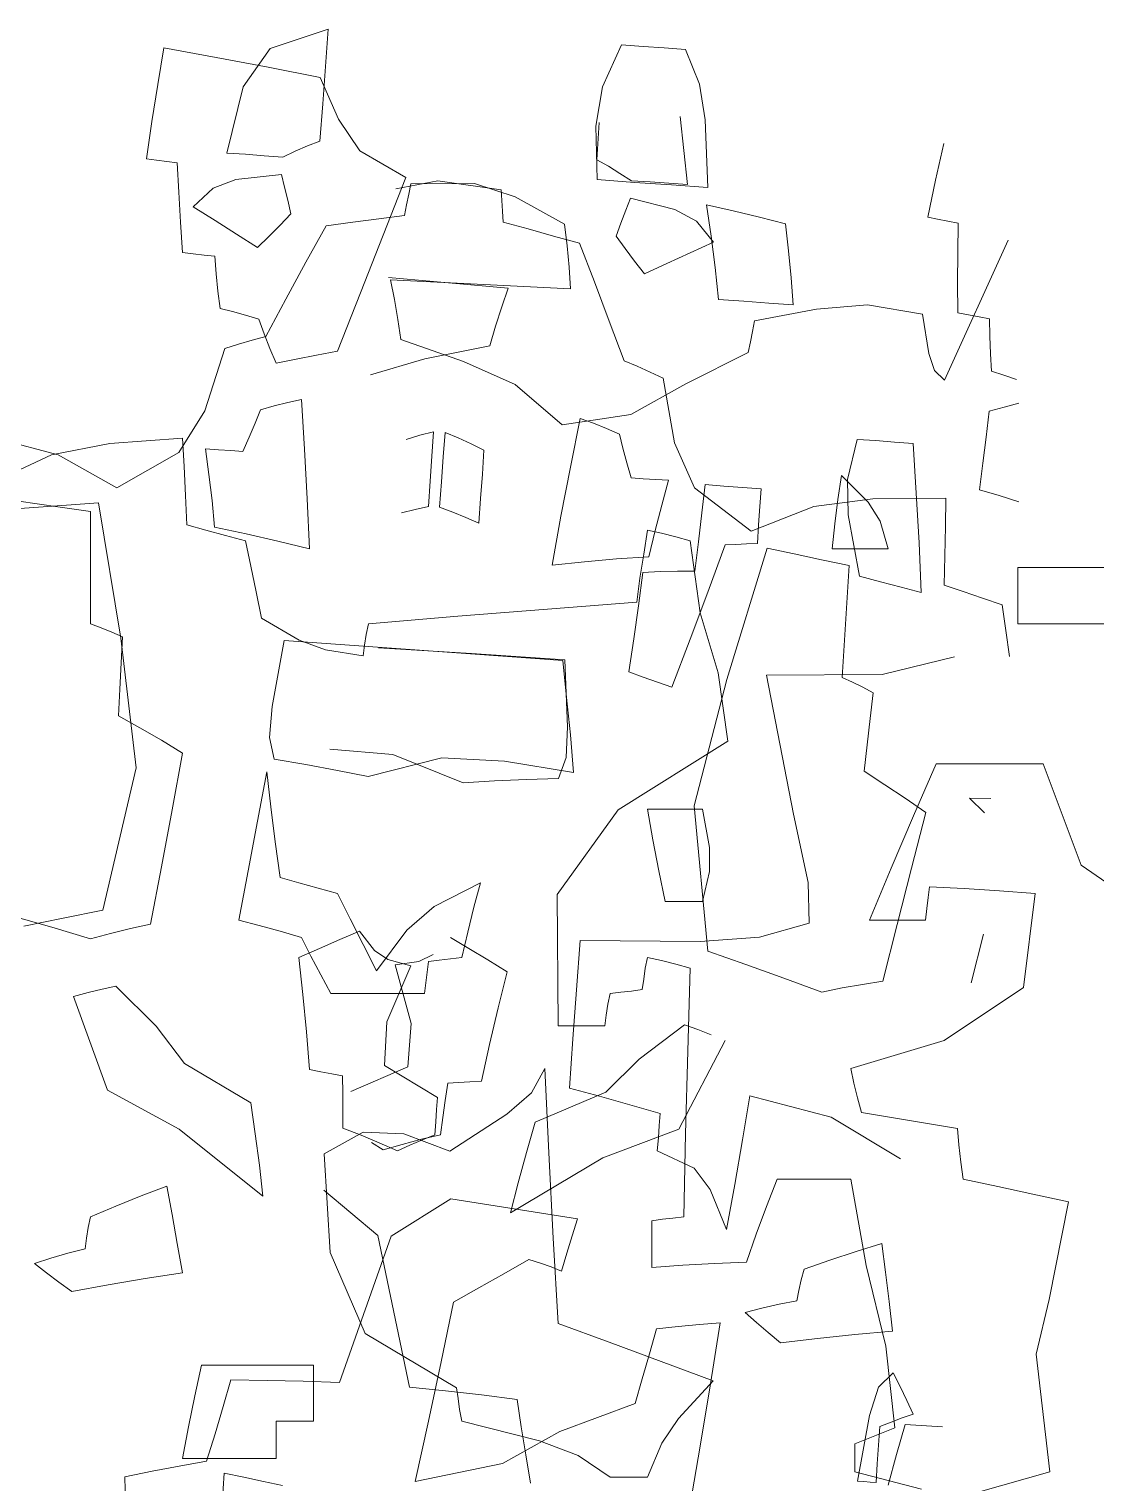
# Model space of a CAD drawing. Header units: millimetres. Extents: x 19901 to 59163, y 13732 to 30178.
# Drawn here: x 29761.9 to 29835.7, y 19897.3 to 19997.8 of the extents above; entities that cross this region are included whole.
import ezdxf

# ---------------------------------------------------------------- set-up
doc = ezdxf.new("R2010")
doc.units = ezdxf.units.MM
doc.layers.add('Verde', color=86, linetype='Continuous', lineweight=5)

msp = doc.modelspace()

# ---------------------------------------------------------------- linework, layer by layer
at = {"layer": 'Verde', "linetype": 'Continuous'}
for p, q in [((29782.6, 19997.79), (29778.61, 19996.44)), ((29782.42, 19995.21), (29782.6, 19997.79)), ((29770.83, 19993.96), (29771.26, 19996.48)), ((29771.26, 19996.48), (29774.86, 19995.83)), ((29802.88, 19996.7), (29801.57, 19993.79)), ((29804.36, 19996.59), (29802.88, 19996.7)), ((29805.83, 19996.49), (29804.36, 19996.59)), ((29807.3, 19996.38), (29805.83, 19996.49)), ((29774.86, 19995.83), (29778.46, 19995.16)), ((29778.61, 19996.44), (29776.74, 19993.79)), ((29808.26, 19993.99), (29807.3, 19996.38)), ((29778.46, 19995.16), (29782.06, 19994.45)), ((29782.23, 19992.63), (29782.42, 19995.21)), ((29770.43, 19991.4), (29770.83, 19993.96)), ((29776.74, 19993.79), (29775.6, 19989.22)), ((29782.06, 19994.45), (29783.33, 19991.55)), ((29801.57, 19993.79), (29801.09, 19991.07)), ((29808.66, 19991.51), (29808.26, 19993.99)), ((29782.04, 19990.05), (29782.23, 19992.63)), ((29783.33, 19991.55), (29784.8, 19989.38)), ((29806.93, 19991.74), (29807.44, 19987.05)), ((29808.84, 19986.83), (29808.66, 19991.51)), ((29770.06, 19988.82), (29770.43, 19991.4)), ((29801.09, 19991.07), (29801.2, 19987.38)), ((29801.17, 19988.75), (29801.34, 19991.33)), ((29780.33, 19989.34), (29781.19, 19989.72)), ((29781.19, 19989.72), (29782.04, 19990.05)), ((29824.58, 19987.34), (29825.14, 19989.87)), ((29770.74, 19988.72), (29770.06, 19988.82)), ((29771.45, 19988.63), (29770.74, 19988.72)), ((29772.18, 19988.54), (29771.45, 19988.63)), ((29772.28, 19986.51), (29772.18, 19988.54)), ((29775.6, 19989.22), (29776.89, 19989.13)), ((29776.89, 19989.13), (29778.18, 19989.03)), ((29778.18, 19989.03), (29779.47, 19988.94)), ((29779.47, 19988.94), (29780.33, 19989.34)), ((29784.8, 19989.38), (29787.97, 19987.52)), ((29801.97, 19988.3), (29801.17, 19988.75)), ((29779.38, 19987.74), (29776.23, 19987.38)), ((29779.59, 19986.87), (29779.38, 19987.74)), ((29787.97, 19987.52), (29786.4, 19983.55)), ((29802.77, 19987.81), (29801.97, 19988.3)), ((29803.57, 19987.3), (29802.77, 19987.81)), ((29772.4, 19984.45), (29772.28, 19986.51)), ((29774.66, 19986.79), (29773.29, 19985.5)), ((29776.23, 19987.38), (29774.66, 19986.79)), ((29779.81, 19985.95), (29779.59, 19986.87)), ((29787.29, 19986.75), (29790.19, 19987.29)), ((29788.31, 19987.1), (29788.17, 19986.37)), ((29792.72, 19987.12), (29788.31, 19987.1)), ((29790.19, 19987.29), (29794.56, 19986.68)), ((29795.53, 19986.19), (29792.72, 19987.12)), ((29794.56, 19986.68), (29794.61, 19985.93)), ((29801.2, 19987.38), (29803.77, 19987.19)), ((29804.86, 19987.22), (29803.57, 19987.3)), ((29803.77, 19987.19), (29806.33, 19987.01)), ((29806.15, 19987.13), (29804.86, 19987.22)), ((29807.44, 19987.05), (29806.15, 19987.13)), ((29806.33, 19987.01), (29808.84, 19986.83)), ((29824.04, 19984.78), (29824.58, 19987.34)), ((29773.29, 19985.5), (29774.8, 19984.56)), ((29780.02, 19985.01), (29779.81, 19985.95)), ((29788.02, 19985.64), (29787.88, 19984.91)), ((29788.17, 19986.37), (29788.02, 19985.64)), ((29794.61, 19985.93), (29794.65, 19985.19)), ((29798.94, 19984.3), (29795.53, 19986.19)), ((29803.17, 19985.26), (29803.5, 19986.1)), ((29803.5, 19986.1), (29806.56, 19985.31)), ((29808.75, 19985.63), (29809.06, 19983.48)), ((29810.58, 19985.22), (29808.75, 19985.63)), ((29772.55, 19982.35), (29772.4, 19984.45)), ((29774.8, 19984.56), (29776.28, 19983.62)), ((29779.29, 19984.23), (29780.02, 19985.01)), ((29784.3, 19984.43), (29782.46, 19984.19)), ((29786.1, 19984.67), (29784.3, 19984.43)), ((29787.88, 19984.91), (29786.1, 19984.67)), ((29794.65, 19985.19), (29794.7, 19984.45)), ((29794.7, 19984.45), (29796.43, 19983.97)), ((29802.83, 19984.38), (29803.17, 19985.26)), ((29806.56, 19985.31), (29808.05, 19984.52)), ((29808.05, 19984.52), (29809.22, 19983.05)), ((29812.4, 19984.79), (29810.58, 19985.22)), ((29814.21, 19984.32), (29812.4, 19984.79)), ((29824.71, 19984.65), (29824.04, 19984.78)), ((29825.42, 19984.51), (29824.71, 19984.65)), ((29826.14, 19984.37), (29825.42, 19984.51)), ((29776.28, 19983.62), (29777.72, 19982.68)), ((29777.72, 19982.68), (29778.51, 19983.46)), ((29778.51, 19983.46), (29779.29, 19984.23)), ((29782.46, 19984.19), (29781.07, 19981.67)), ((29786.4, 19983.55), (29784.83, 19979.56)), ((29796.43, 19983.97), (29798.18, 19983.48)), ((29798.18, 19983.48), (29799.97, 19983)), ((29799.11, 19982.81), (29798.94, 19984.3)), ((29802.5, 19983.48), (29802.83, 19984.38)), ((29803.12, 19982.61), (29802.5, 19983.48)), ((29809.06, 19983.48), (29809.34, 19981.31)), ((29814.42, 19982.45), (29814.21, 19984.32)), ((29826.11, 19982.33), (29826.14, 19984.37)), ((29799.25, 19981.32), (29799.11, 19982.81)), ((29799.97, 19983), (29801, 19980.32)), ((29803.78, 19981.74), (29803.12, 19982.61)), ((29809.22, 19983.05), (29807.61, 19982.32)), ((29814.59, 19980.59), (29814.42, 19982.45)), ((29829.6, 19983.19), (29825.19, 19973.53)), ((29773.29, 19982.26), (29772.55, 19982.35)), ((29774.03, 19982.17), (29773.29, 19982.26)), ((29774.77, 19982.08), (29774.03, 19982.17)), ((29774.87, 19980.88), (29774.77, 19982.08)), ((29781.07, 19981.67), (29779.69, 19979.11)), ((29804.46, 19980.86), (29803.78, 19981.74)), ((29806.01, 19981.59), (29804.46, 19980.86)), ((29807.61, 19982.32), (29806.01, 19981.59)), ((29826.09, 19980.28), (29826.11, 19982.33)), ((29774.98, 19979.68), (29774.87, 19980.88)), ((29790.91, 19980.25), (29786.77, 19980.61)), ((29786.91, 19980.45), (29791.06, 19980.24)), ((29787.18, 19979.1), (29786.91, 19980.45)), ((29799.36, 19979.83), (29799.25, 19981.32)), ((29809.34, 19981.31), (29809.58, 19979.09)), ((29814.74, 19978.72), (29814.59, 19980.59)), ((29775.14, 19978.48), (29774.98, 19979.68)), ((29784.83, 19979.56), (29783.26, 19975.52)), ((29795.05, 19979.89), (29790.91, 19980.25)), ((29791.06, 19980.24), (29795.21, 19980.04)), ((29794.6, 19978.6), (29795.05, 19979.89)), ((29795.21, 19980.04), (29799.36, 19979.83)), ((29801, 19980.32), (29802.03, 19977.59)), ((29826.12, 19978.17), (29826.09, 19980.28)), ((29776, 19978.27), (29775.14, 19978.48)), ((29779.69, 19979.11), (29778.3, 19976.53)), ((29787.43, 19977.72), (29787.18, 19979.1)), ((29794.17, 19977.26), (29794.6, 19978.6)), ((29809.58, 19979.09), (29811.33, 19978.97)), ((29811.33, 19978.97), (29813.05, 19978.85)), ((29816.34, 19978.43), (29812.07, 19977.62)), ((29813.05, 19978.85), (29814.74, 19978.72)), ((29819.87, 19978.72), (29816.34, 19978.43)), ((29823.67, 19978.08), (29819.87, 19978.72)), ((29776.9, 19978.01), (29776, 19978.27)), ((29777.82, 19977.74), (29776.9, 19978.01)), ((29778.19, 19976.72), (29777.82, 19977.74)), ((29787.63, 19976.32), (29787.43, 19977.72)), ((29802.03, 19977.59), (29803.05, 19974.85)), ((29812.07, 19977.62), (29811.92, 19976.89)), ((29824.1, 19975.36), (29823.67, 19978.08)), ((29826.85, 19978.03), (29826.12, 19978.17)), ((29827.58, 19977.9), (29826.85, 19978.03)), ((29828.31, 19977.76), (29827.58, 19977.9)), ((29828.33, 19976.55), (29828.31, 19977.76)), ((29778.3, 19976.53), (29777.35, 19976.29)), ((29778.58, 19975.71), (29778.19, 19976.72)), ((29793.78, 19975.9), (29794.17, 19977.26)), ((29811.92, 19976.89), (29811.78, 19976.16)), ((29828.37, 19975.35), (29828.33, 19976.55)), ((29775.46, 19975.72), (29774.08, 19971.41)), ((29776.41, 19976.01), (29775.46, 19975.72)), ((29777.35, 19976.29), (29776.41, 19976.01)), ((29779.02, 19974.69), (29778.58, 19975.71)), ((29783.26, 19975.52), (29781.81, 19975.25)), ((29791.96, 19974.81), (29787.63, 19976.32)), ((29789.28, 19975), (29793.78, 19975.9)), ((29811.63, 19975.43), (29807.33, 19973.26)), ((29811.78, 19976.16), (29811.63, 19975.43)), ((29780.4, 19974.97), (29779.02, 19974.69)), ((29781.81, 19975.25), (29780.4, 19974.97)), ((29785.53, 19973.9), (29789.28, 19975)), ((29795.52, 19973.22), (29791.96, 19974.81)), ((29803.05, 19974.85), (29803.95, 19974.48)), ((29803.95, 19974.48), (29804.85, 19974.08)), ((29824.49, 19974.18), (29824.1, 19975.36)), ((29828.45, 19974.14), (29828.37, 19975.35)), ((29804.85, 19974.08), (29805.75, 19973.65)), ((29805.75, 19973.65), (29806.54, 19969.2)), ((29825.19, 19973.53), (29824.49, 19974.18)), ((29829.29, 19973.87), (29828.45, 19974.14)), ((29830.17, 19973.56), (29829.29, 19973.87)), ((29798.78, 19970.43), (29795.52, 19973.22)), ((29807.33, 19973.26), (29803.53, 19971.15)), ((29774.08, 19971.41), (29772.28, 19968.51)), ((29777.93, 19971.47), (29777.56, 19970.54)), ((29778.88, 19971.74), (29777.93, 19971.47)), ((29779.82, 19971.97), (29778.88, 19971.74)), ((29780.76, 19972.19), (29779.82, 19971.97)), ((29780.97, 19968.75), (29780.76, 19972.19)), ((29828.28, 19971.37), (29828.06, 19969.59)), ((29829.31, 19971.66), (29828.28, 19971.37)), ((29830.33, 19971.93), (29829.31, 19971.66)), ((29777.56, 19970.54), (29777.15, 19969.58)), ((29803.53, 19971.15), (29798.78, 19970.43)), ((29799.35, 19967.5), (29800.02, 19970.88)), ((29800.02, 19970.88), (29800.93, 19970.54)), ((29800.93, 19970.54), (29801.83, 19970.18)), ((29763.94, 19968.35), (29759.96, 19969.41)), ((29767.53, 19969.14), (29772.55, 19969.52)), ((29772.55, 19969.52), (29772.65, 19967.56)), ((29777.15, 19969.58), (29776.71, 19968.59)), ((29788, 19969.43), (29788.94, 19969.71)), ((29788.94, 19969.71), (29789.88, 19969.96)), ((29789.88, 19969.96), (29789.77, 19968.27)), ((29790.69, 19969.9), (29790.56, 19968.22)), ((29791.58, 19969.53), (29790.69, 19969.9)), ((29792.48, 19969.12), (29791.58, 19969.53)), ((29801.83, 19970.18), (29802.73, 19969.78)), ((29802.73, 19969.78), (29802.97, 19968.81)), ((29819.16, 19969.43), (29818.5, 19966.66)), ((29820.45, 19969.34), (29819.16, 19969.43)), ((29828.06, 19969.59), (29827.83, 19967.78)), ((29759.26, 19966.38), (29763.49, 19968.37)), ((29763.49, 19968.37), (29767.53, 19969.14)), ((29768.01, 19966.07), (29763.94, 19968.35)), ((29772.28, 19968.51), (29768.01, 19966.07)), ((29774.13, 19968.78), (29774.37, 19967)), ((29775.02, 19968.71), (29774.13, 19968.78)), ((29775.88, 19968.65), (29775.02, 19968.71)), ((29776.71, 19968.59), (29775.88, 19968.65)), ((29781.16, 19965.31), (29780.97, 19968.75)), ((29793.37, 19968.69), (29792.48, 19969.12)), ((29793.26, 19967.03), (29793.37, 19968.69)), ((29802.97, 19968.81), (29803.25, 19967.8)), ((29806.54, 19969.2), (29807.92, 19966.08)), ((29821.74, 19969.24), (29820.45, 19969.34)), ((29823.03, 19969.15), (29821.74, 19969.24)), ((29823.24, 19965.71), (29823.03, 19969.15)), ((29772.65, 19967.56), (29772.74, 19965.55)), ((29789.77, 19968.27), (29789.66, 19966.54)), ((29790.56, 19968.22), (29790.44, 19966.49)), ((29798.69, 19964.12), (29799.35, 19967.5)), ((29803.25, 19967.8), (29803.55, 19966.77)), ((29827.83, 19967.78), (29827.61, 19965.95)), ((29774.37, 19967), (29774.59, 19965.2)), ((29789.66, 19966.54), (29789.55, 19964.8)), ((29790.44, 19966.49), (29790.31, 19964.74)), ((29793.13, 19965.35), (29793.26, 19967.03)), ((29803.55, 19966.77), (29804.38, 19966.71)), ((29804.38, 19966.71), (29805.24, 19966.66)), ((29805.24, 19966.66), (29806.13, 19966.6)), ((29806.13, 19966.6), (29805.65, 19964.87)), ((29817.82, 19965.27), (29818.07, 19966.94)), ((29818.07, 19966.94), (29819.91, 19965.09)), ((29818.5, 19966.66), (29818.54, 19964.21)), ((29772.74, 19965.55), (29772.83, 19963.52)), ((29793.01, 19963.63), (29793.13, 19965.35)), ((29807.92, 19966.08), (29811.83, 19963.09)), ((29808.66, 19966.3), (29808.43, 19964.34)), ((29809.95, 19966.2), (29808.66, 19966.3)), ((29811.24, 19966.11), (29809.95, 19966.2)), ((29812.53, 19966.02), (29811.24, 19966.11)), ((29812.44, 19964.79), (29812.53, 19966.02)), ((29820.25, 19965.31), (29825.29, 19965.37)), ((29823.43, 19962.27), (29823.24, 19965.71)), ((29825.29, 19965.37), (29825.26, 19963.4)), ((29827.61, 19965.95), (29828.97, 19965.55)), ((29828.97, 19965.55), (29830.32, 19965.11)), ((29760.46, 19965.28), (29762.33, 19965)), ((29762.92, 19964.77), (29760.97, 19964.63)), ((29762.33, 19965), (29764.25, 19964.72)), ((29764.85, 19964.91), (29762.92, 19964.77)), ((29764.25, 19964.72), (29766.18, 19964.45)), ((29766.73, 19965.05), (29764.85, 19964.91)), ((29766.18, 19964.45), (29766.18, 19961.86)), ((29768.29, 19955.69), (29766.73, 19965.05)), ((29774.59, 19965.2), (29774.76, 19963.36)), ((29781.32, 19961.87), (29781.16, 19965.31)), ((29788.61, 19964.58), (29787.67, 19964.34)), ((29789.55, 19964.8), (29788.61, 19964.58)), ((29790.31, 19964.74), (29791.22, 19964.4)), ((29791.22, 19964.4), (29792.11, 19964.03)), ((29805.65, 19964.87), (29805.19, 19963.12)), ((29808.43, 19964.34), (29808.19, 19962.35)), ((29811.83, 19963.09), (29816.17, 19964.8)), ((29812.35, 19963.53), (29812.44, 19964.79)), ((29816.17, 19964.8), (29820.25, 19965.31)), ((29817.61, 19963.59), (29817.82, 19965.27)), ((29819.91, 19965.09), (29820.75, 19963.77)), ((29772.83, 19963.52), (29774.15, 19963.15)), ((29774.76, 19963.36), (29776.95, 19962.9)), ((29792.11, 19964.03), (29793.01, 19963.63)), ((29798.08, 19960.73), (29798.69, 19964.12)), ((29812.26, 19962.24), (29812.35, 19963.53)), ((29817.42, 19961.86), (29817.61, 19963.59)), ((29818.54, 19964.21), (29819.31, 19959.98)), ((29820.75, 19963.77), (29821.3, 19961.86)), ((29825.26, 19963.4), (29825.22, 19961.39)), ((29774.15, 19963.15), (29775.51, 19962.78)), ((29775.51, 19962.78), (29776.89, 19962.41)), ((29776.89, 19962.41), (29777.26, 19960.66)), ((29776.95, 19962.9), (29779.13, 19962.4)), ((29779.13, 19962.4), (29781.32, 19961.87)), ((29804.41, 19961.49), (29804.68, 19963.15)), ((29804.68, 19963.15), (29805.63, 19962.94)), ((29805.19, 19963.12), (29804.77, 19961.32)), ((29805.63, 19962.94), (29806.62, 19962.69)), ((29806.62, 19962.69), (29807.63, 19962.41)), ((29807.63, 19962.41), (29808.31, 19957.45)), ((29808.19, 19962.35), (29807.95, 19960.33)), ((29766.18, 19961.86), (29766.18, 19959.28)), ((29804.77, 19961.32), (29802.54, 19961.16)), ((29804.15, 19959.83), (29804.41, 19961.49)), ((29808.84, 19958.87), (29810.03, 19962.13)), ((29810.03, 19962.13), (29810.77, 19962.16)), ((29810.15, 19952.84), (29812.95, 19961.91)), ((29810.77, 19962.16), (29811.51, 19962.2)), ((29811.51, 19962.2), (29812.26, 19962.24)), ((29812.95, 19961.91), (29814.8, 19961.51)), ((29814.8, 19961.51), (29816.7, 19961.11)), ((29818.71, 19961.86), (29817.42, 19961.86)), ((29820.01, 19961.86), (29818.71, 19961.86)), ((29821.3, 19961.86), (29820.01, 19961.86)), ((29823.58, 19958.84), (29823.43, 19962.27)), ((29825.22, 19961.39), (29825.18, 19959.36)), ((29777.26, 19960.66), (29777.63, 19958.88)), ((29800.31, 19960.96), (29798.08, 19960.73)), ((29802.54, 19961.16), (29800.31, 19960.96)), ((29806.75, 19960.32), (29805.54, 19960.29)), ((29807.95, 19960.33), (29806.75, 19960.32)), ((29816.7, 19961.11), (29818.61, 19960.71)), ((29818.61, 19960.71), (29818.44, 19958.13)), ((29830.25, 19960.57), (29832.38, 19960.57)), ((29830.25, 19959.28), (29830.25, 19960.57)), ((29832.38, 19960.57), (29834.53, 19960.57)), ((29834.53, 19960.57), (29836.72, 19960.57)), ((29803.94, 19958.17), (29804.15, 19959.83)), ((29804.34, 19960.22), (29804.05, 19957.93)), ((29805.54, 19960.29), (29804.34, 19960.22)), ((29819.31, 19959.98), (29820.76, 19959.59)), ((29820.76, 19959.59), (29822.19, 19959.21)), ((29825.18, 19959.36), (29826.48, 19958.91)), ((29766.18, 19959.28), (29766.18, 19956.69)), ((29777.63, 19958.88), (29778, 19957.06)), ((29807.61, 19955.61), (29808.84, 19958.87)), ((29822.19, 19959.21), (29823.58, 19958.84)), ((29826.48, 19958.91), (29827.81, 19958.45)), ((29827.81, 19958.45), (29829.17, 19958)), ((29830.25, 19957.98), (29830.25, 19959.28)), ((29791.57, 19957.22), (29797.76, 19957.7)), ((29797.76, 19957.7), (29803.94, 19958.17)), ((29804.05, 19957.93), (29803.73, 19955.64)), ((29808.31, 19957.45), (29809.55, 19953.29)), ((29818.44, 19958.13), (29818.28, 19955.55)), ((29829.17, 19958), (29829.42, 19956.22)), ((29830.25, 19956.69), (29830.25, 19957.98)), ((29766.18, 19956.69), (29766.92, 19956.41)), ((29766.92, 19956.41), (29767.66, 19956.11)), ((29778, 19957.06), (29780.6, 19955.55)), ((29785.23, 19955.95), (29785.39, 19956.69)), ((29785.39, 19956.69), (29791.57, 19957.22)), ((29832.44, 19956.69), (29830.25, 19956.69)), ((29834.59, 19956.69), (29832.44, 19956.69)), ((29836.72, 19956.69), (29834.59, 19956.69)), ((29767.66, 19956.11), (29768.4, 19955.77)), ((29769.33, 19946.72), (29768.29, 19955.69)), ((29768.4, 19955.77), (29768.31, 19953.99)), ((29779.56, 19955.52), (29778.74, 19950.96)), ((29786.01, 19955.06), (29779.56, 19955.52)), ((29780.6, 19955.55), (29782.42, 19954.88)), ((29785.11, 19955.21), (29785.23, 19955.95)), ((29803.73, 19955.64), (29803.38, 19953.35)), ((29806.36, 19952.3), (29807.61, 19955.61)), ((29818.28, 19955.55), (29818.11, 19952.97)), ((29829.42, 19956.22), (29829.68, 19954.42)), ((29782.42, 19954.88), (29785.02, 19954.47)), ((29785.02, 19954.47), (29785.11, 19955.21)), ((29792.43, 19954.6), (29786.01, 19955.06)), ((29786.08, 19955.03), (29792.51, 19954.62)), ((29798.81, 19954.14), (29792.43, 19954.6)), ((29792.51, 19954.62), (29798.95, 19954.2)), ((29825.88, 19954.4), (29820.89, 19953.18)), ((29768.31, 19953.99), (29768.22, 19952.16)), ((29799.08, 19951.59), (29798.81, 19954.14)), ((29798.95, 19954.2), (29799.15, 19949.57)), ((29803.38, 19953.35), (29804.37, 19953)), ((29809.55, 19953.29), (29810.22, 19948.57)), ((29804.37, 19953), (29805.37, 19952.65)), ((29805.37, 19952.65), (29806.36, 19952.3)), ((29807.89, 19944.09), (29810.15, 19952.84)), ((29820.89, 19953.18), (29812.9, 19953.13)), ((29812.9, 19953.13), (29814.75, 19943.52)), ((29818.11, 19952.97), (29818.83, 19952.64)), ((29818.83, 19952.64), (29819.55, 19952.3)), ((29819.55, 19952.3), (29820.27, 19951.91)), ((29768.22, 19952.16), (29768.12, 19950.32)), ((29799.34, 19949.01), (29799.08, 19951.59)), ((29820.27, 19951.91), (29820.06, 19950.14)), ((29768.12, 19950.32), (29769.6, 19949.49)), ((29778.74, 19950.96), (29778.56, 19948.83)), ((29769.6, 19949.49), (29771.08, 19948.63)), ((29799.15, 19949.57), (29799.04, 19947.44)), ((29820.06, 19950.14), (29819.85, 19948.32)), ((29771.08, 19948.63), (29772.55, 19947.74)), ((29778.56, 19948.83), (29778.88, 19947.33)), ((29799.55, 19946.4), (29799.34, 19949.01)), ((29810.22, 19948.57), (29802.65, 19943.82)), ((29819.85, 19948.32), (29819.64, 19946.49)), ((29772.55, 19947.74), (29771.82, 19943.83)), ((29778.88, 19947.33), (29781.07, 19946.96)), ((29787.07, 19947.64), (29782.72, 19948.01)), ((29785.37, 19946.13), (29790.45, 19947.41)), ((29791.93, 19945.68), (29787.07, 19947.64)), ((29790.45, 19947.41), (29794.8, 19947.19)), ((29799.04, 19947.44), (29798.52, 19946)), ((29767.03, 19936.89), (29769.33, 19946.72)), ((29777.72, 19943.03), (29778.37, 19946.44)), ((29778.37, 19946.44), (29778.65, 19944.04)), ((29781.07, 19946.96), (29783.24, 19946.55)), ((29783.24, 19946.55), (29785.37, 19946.13)), ((29794.8, 19947.19), (29799.55, 19946.4)), ((29819.64, 19946.49), (29821.06, 19945.56)), ((29823.06, 19943.4), (29824.62, 19947)), ((29824.62, 19947), (29827.05, 19947)), ((29827.05, 19947), (29829.52, 19947)), ((29829.52, 19947), (29832.01, 19947)), ((29832.01, 19947), (29834.63, 19940)), ((29794.09, 19945.82), (29791.93, 19945.68)), ((29796.3, 19945.93), (29794.09, 19945.82)), ((29798.52, 19946), (29796.3, 19945.93)), ((29821.06, 19945.56), (29822.48, 19944.62)), ((29822.48, 19944.62), (29823.9, 19943.63)), ((29826.91, 19944.62), (29827.95, 19943.62)), ((29828.39, 19944.61), (29826.91, 19944.62)), ((29771.82, 19943.83), (29771.08, 19939.89)), ((29778.65, 19944.04), (29778.95, 19941.62)), ((29802.65, 19943.82), (29798.44, 19937.96)), ((29804.68, 19943.86), (29805.91, 19943.86)), ((29805.05, 19941.74), (29804.68, 19943.86)), ((29805.91, 19943.86), (29807.18, 19943.86)), ((29807.18, 19943.86), (29808.47, 19943.86)), ((29808.85, 19934.05), (29807.89, 19944.09)), ((29808.47, 19943.86), (29808.96, 19941.22)), ((29814.75, 19943.52), (29815.77, 19938.79)), ((29821.51, 19939.8), (29823.06, 19943.4)), ((29823.9, 19943.63), (29822.91, 19939.78)), ((29777.08, 19939.61), (29777.72, 19943.03)), ((29778.95, 19941.62), (29779.29, 19939.15)), ((29805.45, 19939.61), (29805.05, 19941.74)), ((29808.96, 19941.22), (29808.96, 19939.57)), ((29771.08, 19939.89), (29770.34, 19935.92)), ((29776.43, 19936.2), (29777.08, 19939.61)), ((29805.88, 19937.49), (29805.45, 19939.61)), ((29808.96, 19939.57), (29808.47, 19937.49)), ((29820.01, 19936.2), (29821.51, 19939.8)), ((29822.91, 19939.78), (29821.92, 19935.89)), ((29834.63, 19940), (29838.93, 19937.04)), ((29779.29, 19939.15), (29780.59, 19938.78)), ((29780.59, 19938.78), (29781.91, 19938.41)), ((29781.91, 19938.41), (29783.26, 19938.04)), ((29789.92, 19937.14), (29793.14, 19938.78)), ((29793.14, 19938.78), (29792.68, 19937.09)), ((29815.77, 19938.79), (29815.83, 19935.98)), ((29824.16, 19938.5), (29824.07, 19937.76)), ((29826.56, 19938.38), (29824.16, 19938.5)), ((29828.99, 19938.22), (29826.56, 19938.38)), ((29831.45, 19938.04), (29828.99, 19938.22)), ((29783.26, 19938.04), (29784.12, 19936.28)), ((29798.44, 19937.96), (29798.5, 19928.9)), ((29806.72, 19937.49), (29805.88, 19937.49)), ((29807.57, 19937.49), (29806.72, 19937.49)), ((29808.47, 19937.49), (29807.57, 19937.49)), ((29824.07, 19937.76), (29823.98, 19937)), ((29830.65, 19931.54), (29831.45, 19938.04)), ((29763.51, 19935.71), (29760.83, 19936.47)), ((29761.58, 19935.78), (29764.3, 19936.34)), ((29764.3, 19936.34), (29767.03, 19936.89)), ((29777.84, 19935.82), (29776.43, 19936.2)), ((29784.12, 19936.28), (29785.02, 19934.51)), ((29788.05, 19935.5), (29789.92, 19937.14)), ((29792.68, 19937.09), (29792.25, 19935.36)), ((29821.3, 19936.2), (29820.01, 19936.2)), ((29822.59, 19936.2), (29821.3, 19936.2)), ((29823.88, 19936.2), (29822.59, 19936.2)), ((29823.98, 19937), (29823.88, 19936.2)), ((29766.18, 19934.9), (29763.51, 19935.71)), ((29767.57, 19935.27), (29766.18, 19934.9)), ((29768.95, 19935.61), (29767.57, 19935.27)), ((29770.34, 19935.92), (29768.95, 19935.61)), ((29779.3, 19935.43), (29777.84, 19935.82)), ((29780.77, 19935), (29779.3, 19935.43)), ((29784.78, 19935.43), (29783.42, 19934.85)), ((29785.81, 19934.11), (29784.78, 19935.43)), ((29785.94, 19932.69), (29788.05, 19935.5)), ((29792.25, 19935.36), (29791.85, 19933.61)), ((29815.83, 19935.98), (29812.4, 19935.03)), ((29821.92, 19935.89), (29820.93, 19931.98)), ((29827.03, 19931.86), (29827.89, 19935.23)), ((29782.01, 19934.24), (29780.58, 19933.61)), ((29781.42, 19933.7), (29780.77, 19935)), ((29783.42, 19934.85), (29782.01, 19934.24)), ((29785.02, 19934.51), (29785.94, 19932.69)), ((29791.06, 19935), (29792.33, 19934.25)), ((29792.33, 19934.25), (29793.64, 19933.45)), ((29800.01, 19934.8), (29799.77, 19931.39)), ((29808.3, 19934.72), (29800.01, 19934.8)), ((29812.4, 19935.03), (29808.3, 19934.72)), ((29780.58, 19933.61), (29780.86, 19931.06)), ((29782.09, 19932.41), (29781.42, 19933.7)), ((29786.73, 19933.49), (29785.81, 19934.11)), ((29788.31, 19933.05), (29786.73, 19933.49)), ((29787.24, 19933.12), (29788.87, 19933.34)), ((29788.87, 19933.34), (29789.86, 19933.83)), ((29789.54, 19933.33), (29789.45, 19932.6)), ((29790.28, 19933.43), (29789.54, 19933.33)), ((29791.05, 19933.52), (29790.28, 19933.43)), ((29791.85, 19933.61), (29791.05, 19933.52)), ((29793.64, 19933.45), (29794.97, 19932.63)), ((29804.52, 19932.87), (29804.68, 19933.61)), ((29804.68, 19933.61), (29805.63, 19933.4)), ((29805.63, 19933.4), (29806.62, 19933.15)), ((29811.47, 19933.13), (29808.85, 19934.05)), ((29782.8, 19931.12), (29782.09, 19932.41)), ((29786.67, 19929.17), (29788.31, 19933.05)), ((29788.34, 19929.06), (29787.24, 19933.12)), ((29789.45, 19932.6), (29789.36, 19931.86)), ((29794.97, 19932.63), (29794.36, 19930.14)), ((29804.41, 19932.13), (29804.52, 19932.87)), ((29806.62, 19933.15), (29807.63, 19932.87)), ((29807.63, 19932.87), (29807.45, 19927.15)), ((29814.1, 19932.2), (29811.47, 19933.13)), ((29816.72, 19931.23), (29814.1, 19932.2)), ((29766.03, 19931.2), (29765.02, 19930.93)), ((29767, 19931.43), (29766.03, 19931.2)), ((29767.94, 19931.64), (29767, 19931.43)), ((29770.72, 19928.87), (29767.94, 19931.64)), ((29789.36, 19931.86), (29789.26, 19931.12)), ((29799.77, 19931.39), (29799.52, 19927.99)), ((29802.1, 19931.12), (29802.83, 19931.21)), ((29802.83, 19931.21), (29803.57, 19931.3)), ((29803.57, 19931.3), (29804.31, 19931.4)), ((29804.31, 19931.4), (29804.41, 19932.13)), ((29818.12, 19931.51), (29816.72, 19931.23)), ((29819.53, 19931.76), (29818.12, 19931.51)), ((29820.93, 19931.98), (29819.53, 19931.76)), ((29825.18, 19927.89), (29830.65, 19931.54)), ((29765.02, 19930.93), (29767.36, 19924.44)), ((29780.86, 19931.06), (29781.11, 19928.47)), ((29784.93, 19931.12), (29782.8, 19931.12)), ((29787.08, 19931.12), (29784.93, 19931.12)), ((29789.26, 19931.12), (29787.08, 19931.12)), ((29801.82, 19929.64), (29801.94, 19930.38)), ((29801.94, 19930.38), (29802.1, 19931.12)), ((29786.5, 19926.16), (29786.67, 19929.17)), ((29794.36, 19930.14), (29793.75, 19927.61)), ((29801.73, 19928.9), (29801.82, 19929.64)), ((29772.69, 19926.29), (29770.72, 19928.87)), ((29781.11, 19928.47), (29781.32, 19925.87)), ((29788.1, 19926.05), (29788.34, 19929.06)), ((29798.5, 19928.9), (29799.54, 19928.9)), ((29799.54, 19928.9), (29800.62, 19928.9)), ((29800.62, 19928.9), (29801.73, 19928.9)), ((29804.1, 19926.6), (29807.23, 19928.97)), ((29807.23, 19928.97), (29808.14, 19928.63)), ((29808.14, 19928.63), (29809.06, 19928.27)), ((29793.75, 19927.61), (29793.19, 19925.06)), ((29799.52, 19927.99), (29799.28, 19924.58)), ((29810.03, 19927.87), (29806.83, 19921.76)), ((29807.45, 19927.15), (29807.29, 19921.43)), ((29818.71, 19925.95), (29825.18, 19927.89)), ((29777.27, 19923.57), (29772.69, 19926.29)), ((29790.16, 19923.94), (29786.5, 19926.16)), ((29801.8, 19924.31), (29804.1, 19926.6)), ((29781.32, 19925.87), (29782.11, 19925.72)), ((29782.11, 19925.72), (29782.87, 19925.57)), ((29782.87, 19925.57), (29783.6, 19925.43)), ((29783.6, 19925.43), (29783.61, 19924.22)), ((29784.17, 19924.35), (29788.1, 19926.05)), ((29796.65, 19924.26), (29797.57, 19925.95)), ((29797.57, 19925.95), (29797.85, 19920.11)), ((29818.93, 19924.93), (29818.71, 19925.95)), ((29767.36, 19924.44), (29772.3, 19921.76)), ((29783.61, 19924.22), (29783.61, 19923.02)), ((29790.87, 19924.93), (29790.7, 19923.74)), ((29791.62, 19924.98), (29790.87, 19924.93)), ((29792.39, 19925.02), (29791.62, 19924.98)), ((29793.19, 19925.06), (29792.39, 19925.02)), ((29794.95, 19922.78), (29796.65, 19924.26)), ((29796.9, 19922.23), (29801.8, 19924.31)), ((29799.28, 19924.58), (29801.36, 19924.03)), ((29819.18, 19923.92), (29818.93, 19924.93)), ((29777.57, 19921.42), (29777.27, 19923.57)), ((29790.1, 19923.11), (29790.16, 19923.94)), ((29790.7, 19923.74), (29790.53, 19922.55)), ((29801.36, 19924.03), (29803.45, 19923.44)), ((29803.45, 19923.44), (29805.54, 19922.83)), ((29811.23, 19921.01), (29811.73, 19924.05)), ((29811.73, 19924.05), (29817.36, 19922.58)), ((29819.45, 19922.9), (29819.18, 19923.92)), ((29783.61, 19923.02), (29783.62, 19921.82)), ((29789.97, 19921.36), (29790.04, 19922.25)), ((29790.04, 19922.25), (29790.1, 19923.11)), ((29790.53, 19922.55), (29790.37, 19921.36)), ((29791.02, 19920.22), (29794.95, 19922.78)), ((29796.3, 19920.14), (29796.9, 19922.23)), ((29805.54, 19922.83), (29805.48, 19922)), ((29817.36, 19922.58), (29822.16, 19919.69)), ((29821.67, 19922.53), (29819.45, 19922.9)), ((29823.88, 19922.16), (29821.67, 19922.53)), ((29826.1, 19921.79), (29823.88, 19922.16)), ((29772.3, 19921.76), (29778.1, 19917.12)), ((29777.86, 19919.27), (29777.57, 19921.42)), ((29782.34, 19920.04), (29785.02, 19921.54)), ((29783.62, 19921.82), (29784.88, 19921.33)), ((29784.88, 19921.33), (29786.14, 19920.8)), ((29785.02, 19921.54), (29787.84, 19921.43)), ((29787.84, 19921.43), (29791.02, 19920.22)), ((29790.37, 19921.36), (29789.05, 19921.05)), ((29789.12, 19921.02), (29789.97, 19921.36)), ((29806.83, 19921.76), (29801.58, 19919.77)), ((29805.42, 19921.15), (29805.35, 19920.26)), ((29805.48, 19922), (29805.42, 19921.15)), ((29807.29, 19921.43), (29807.17, 19915.7)), ((29826.19, 19920.66), (29826.1, 19921.79)), ((29786.41, 19920.32), (29785.61, 19920.83)), ((29786.14, 19920.8), (29787.39, 19920.25)), ((29787.73, 19920.69), (29786.41, 19920.32)), ((29787.39, 19920.25), (29788.26, 19920.65)), ((29789.05, 19921.05), (29787.73, 19920.69)), ((29788.26, 19920.65), (29789.12, 19921.02)), ((29795.73, 19918.05), (29796.3, 19920.14)), ((29797.85, 19920.11), (29798.15, 19914.22)), ((29805.35, 19920.26), (29807.9, 19919.06)), ((29810.71, 19917.92), (29811.23, 19921.01)), ((29826.31, 19919.48), (29826.19, 19920.66)), ((29778.1, 19917.12), (29777.86, 19919.27)), ((29782.74, 19913.23), (29782.34, 19920.04)), ((29801.58, 19919.77), (29795.2, 19915.96)), ((29826.47, 19918.29), (29826.31, 19919.48)), ((29807.9, 19919.06), (29809, 19917.58)), ((29812.9, 19916.41), (29813.64, 19918.29)), ((29813.64, 19918.29), (29815.3, 19918.29)), ((29815.3, 19918.29), (29816.99, 19918.29)), ((29816.99, 19918.29), (29818.71, 19918.29)), ((29818.71, 19918.29), (29819.77, 19912.34)), ((29828.87, 19917.8), (29826.47, 19918.29)), ((29767.94, 19916.44), (29769.69, 19917.15)), ((29769.69, 19917.15), (29771.45, 19917.82)), ((29771.45, 19917.82), (29771.82, 19915.86)), ((29782.31, 19917.54), (29786.04, 19914.41)), ((29795.2, 19915.96), (29795.73, 19918.05)), ((29809, 19917.58), (29810.14, 19914.82)), ((29810.14, 19914.82), (29810.71, 19917.92)), ((29831.3, 19917.27), (29828.87, 19917.8)), ((29833.76, 19916.72), (29831.3, 19917.27)), ((29766.18, 19915.7), (29767.94, 19916.44)), ((29791.08, 19916.94), (29786.96, 19914.35)), ((29799.83, 19915.56), (29791.08, 19916.94)), ((29812.19, 19914.5), (29812.9, 19916.41)), ((29832.42, 19909.99), (29833.76, 19916.72)), ((29766.03, 19914.96), (29766.18, 19915.7)), ((29771.82, 19915.86), (29772.18, 19913.85)), ((29799.47, 19914.38), (29799.83, 19915.56)), ((29805.7, 19915.52), (29804.96, 19915.42)), ((29804.96, 19915.42), (29804.96, 19914.38)), ((29806.43, 19915.61), (29805.7, 19915.52)), ((29807.17, 19915.7), (29806.43, 19915.61)), ((29765.81, 19913.49), (29765.91, 19914.22)), ((29765.91, 19914.22), (29766.03, 19914.96)), ((29786.96, 19914.35), (29783.38, 19904.25)), ((29786.04, 19914.41), (29788.23, 19903.92)), ((29798.15, 19914.22), (29798.5, 19908.32)), ((29799.1, 19913.18), (29799.47, 19914.38)), ((29804.96, 19914.38), (29804.96, 19913.3)), ((29811.51, 19912.56), (29812.19, 19914.5)), ((29763.44, 19912.84), (29764.62, 19913.18)), ((29764.62, 19913.18), (29765.81, 19913.49)), ((29772.18, 19913.85), (29772.55, 19911.82)), ((29785.17, 19907.62), (29782.74, 19913.23)), ((29798.74, 19911.94), (29799.1, 19913.18)), ((29804.96, 19913.3), (29804.96, 19912.19)), ((29817.28, 19912.69), (29819.08, 19913.29)), ((29819.08, 19913.29), (29820.87, 19913.85)), ((29820.87, 19913.85), (29821.12, 19911.86)), ((29762.31, 19912.47), (29763.44, 19912.84)), ((29763.14, 19911.82), (29762.31, 19912.47)), ((29794.74, 19911.76), (29796.48, 19912.75)), ((29796.48, 19912.75), (29797.27, 19912.5)), ((29797.27, 19912.5), (29798.02, 19912.24)), ((29798.02, 19912.24), (29798.74, 19911.94)), ((29804.96, 19912.19), (29807.11, 19912.35)), ((29807.11, 19912.35), (29809.3, 19912.47)), ((29809.3, 19912.47), (29811.51, 19912.56)), ((29815.49, 19912.07), (29817.28, 19912.69)), ((29819.77, 19912.34), (29821.13, 19906.76)), ((29764, 19911.18), (29763.14, 19911.82)), ((29764.89, 19910.53), (29764, 19911.18)), ((29769.97, 19911.43), (29767.41, 19910.99)), ((29772.55, 19911.82), (29769.97, 19911.43)), ((29793.01, 19910.78), (29794.74, 19911.76)), ((29815.12, 19910.61), (29815.28, 19911.34)), ((29815.28, 19911.34), (29815.49, 19912.07)), ((29821.12, 19911.86), (29821.36, 19909.84)), ((29767.41, 19910.99), (29764.89, 19910.53)), ((29791.27, 19909.79), (29793.01, 19910.78)), ((29814.98, 19909.88), (29815.12, 19910.61)), ((29790.42, 19905.68), (29791.27, 19909.79)), ((29811.41, 19909.09), (29812.57, 19909.38)), ((29812.2, 19908.39), (29811.41, 19909.09)), ((29812.57, 19909.38), (29813.76, 19909.65)), ((29813.76, 19909.65), (29814.98, 19909.88)), ((29821.36, 19909.84), (29821.59, 19907.79)), ((29831.53, 19906.21), (29832.42, 19909.99)), ((29798.5, 19908.32), (29802.03, 19907.02)), ((29806.79, 19908.12), (29805.3, 19907.95)), ((29808.26, 19908.26), (29806.79, 19908.12)), ((29809.68, 19908.37), (29808.26, 19908.26)), ((29808.95, 19903.71), (29809.68, 19908.37)), ((29813.01, 19907.69), (29812.2, 19908.39)), ((29791.48, 19903.88), (29785.17, 19907.62)), ((29805.3, 19907.95), (29804.81, 19906.23)), ((29813.86, 19906.99), (29813.01, 19907.69)), ((29816.41, 19907.29), (29813.86, 19906.99)), ((29818.99, 19907.56), (29816.41, 19907.29)), ((29821.59, 19907.79), (29818.99, 19907.56)), ((29802.03, 19907.02), (29805.61, 19905.7)), ((29804.81, 19906.23), (29804.31, 19904.5)), ((29821.13, 19906.76), (29821.76, 19901.12)), ((29832.47, 19898.07), (29831.53, 19906.21)), ((29773.39, 19903.33), (29773.85, 19905.45)), ((29773.85, 19905.45), (29776.43, 19905.45)), ((29776.43, 19905.45), (29779.02, 19905.45)), ((29779.02, 19905.45), (29781.6, 19905.45)), ((29781.6, 19905.45), (29781.6, 19904.16)), ((29789.54, 19901.56), (29790.42, 19905.68)), ((29805.61, 19905.7), (29809.2, 19904.35)), ((29775.89, 19904.42), (29775.36, 19902.58)), ((29778.39, 19904.39), (29775.89, 19904.42)), ((29780.88, 19904.33), (29778.39, 19904.39)), ((29783.38, 19904.25), (29780.88, 19904.33)), ((29781.6, 19904.16), (29781.6, 19902.87)), ((29804.31, 19904.5), (29803.82, 19902.78)), ((29809.2, 19904.35), (29806.82, 19901.76)), ((29821.65, 19904.92), (29820.64, 19903.91)), ((29822.13, 19903.96), (29821.65, 19904.92)), ((29772.95, 19901.18), (29773.39, 19903.33)), ((29788.23, 19903.92), (29790.71, 19903.66)), ((29790.71, 19903.66), (29793.19, 19903.39)), ((29791.58, 19903.14), (29791.48, 19903.88)), ((29791.69, 19902.38), (29791.58, 19903.14)), ((29793.19, 19903.39), (29795.67, 19903.07)), ((29795.67, 19903.07), (29795.94, 19901.18)), ((29808.17, 19899.04), (29808.95, 19903.71)), ((29820.64, 19903.91), (29820, 19901.96)), ((29822.6, 19903), (29822.13, 19903.96)), ((29775.36, 19902.58), (29774.79, 19900.7)), ((29781.6, 19902.87), (29781.6, 19901.58)), ((29791.85, 19901.58), (29791.69, 19902.38)), ((29803.82, 19902.78), (29798.61, 19900.86)), ((29822.26, 19901.8), (29823.02, 19902.05)), ((29823.02, 19902.05), (29822.6, 19903)), ((29772.55, 19898.99), (29772.95, 19901.18)), ((29779.85, 19901.58), (29779.02, 19901.58)), ((29779.02, 19901.58), (29779.02, 19900.74)), ((29780.71, 19901.58), (29779.85, 19901.58)), ((29781.6, 19901.58), (29780.71, 19901.58)), ((29788.62, 19897.39), (29789.54, 19901.56)), ((29797.21, 19900.2), (29791.85, 19901.58)), ((29795.94, 19901.18), (29796.26, 19899.24)), ((29806.82, 19901.76), (29805.65, 19900.04)), ((29820, 19901.96), (29819.17, 19897.42)), ((29820.64, 19899.91), (29820.73, 19901.19)), ((29820.73, 19901.19), (29821.5, 19901.51)), ((29821.76, 19901.12), (29820.84, 19900.75)), ((29821.5, 19901.51), (29822.26, 19901.8)), ((29821.88, 19899.26), (29822.48, 19901.35)), ((29822.48, 19901.35), (29825.06, 19901.18)), ((29774.79, 19900.7), (29774.19, 19898.8)), ((29779.02, 19900.74), (29779.02, 19899.89)), ((29798.61, 19900.86), (29794.65, 19898.64)), ((29799.87, 19899.2), (29797.21, 19900.2)), ((29805.65, 19900.04), (29804.68, 19897.7)), ((29819.91, 19900.38), (29818.99, 19900.01)), ((29820.84, 19900.75), (29819.91, 19900.38)), ((29779.02, 19899.89), (29779.02, 19898.99)), ((29796.26, 19899.24), (29796.59, 19897.28)), ((29802.1, 19897.7), (29799.87, 19899.2)), ((29807.38, 19894.38), (29808.17, 19899.04)), ((29818.99, 19900.01), (29818.99, 19899.36)), ((29818.99, 19899.36), (29818.99, 19898.71)), ((29820.55, 19898.62), (29820.64, 19899.91)), ((29821.31, 19897.14), (29821.88, 19899.26)), ((29770.44, 19898.12), (29768.56, 19897.72)), ((29772.32, 19898.47), (29770.44, 19898.12)), ((29774.19, 19898.8), (29772.32, 19898.47)), ((29774.68, 19898.99), (29772.55, 19898.99)), ((29776.83, 19898.99), (29774.68, 19898.99)), ((29779.02, 19898.99), (29776.83, 19898.99)), ((29794.65, 19898.64), (29788.62, 19897.39)), ((29818.99, 19898.71), (29818.99, 19898.07)), ((29818.99, 19898.07), (29823.61, 19896.88)), ((29820.46, 19897.33), (29820.55, 19898.62)), ((29827.35, 19896.61), (29832.47, 19898.07)), ((29768.56, 19897.72), (29768.61, 19895.87)), ((29775.43, 19897.97), (29775.28, 19895.85)), ((29776.79, 19897.69), (29775.43, 19897.97)), ((29778.14, 19897.41), (29776.79, 19897.69)), ((29779.44, 19897.13), (29778.14, 19897.41)), ((29802.93, 19897.7), (29802.1, 19897.7)), ((29803.78, 19897.7), (29802.93, 19897.7)), ((29804.68, 19897.7), (29803.78, 19897.7)), ((29819.17, 19897.42), (29819.62, 19897.39)), ((29819.62, 19897.39), (29820.06, 19897.36)), ((29820.06, 19897.36), (29820.46, 19897.33))]:
    msp.add_line(p, q, dxfattribs=at)

doc.saveas('drawing.dxf')
